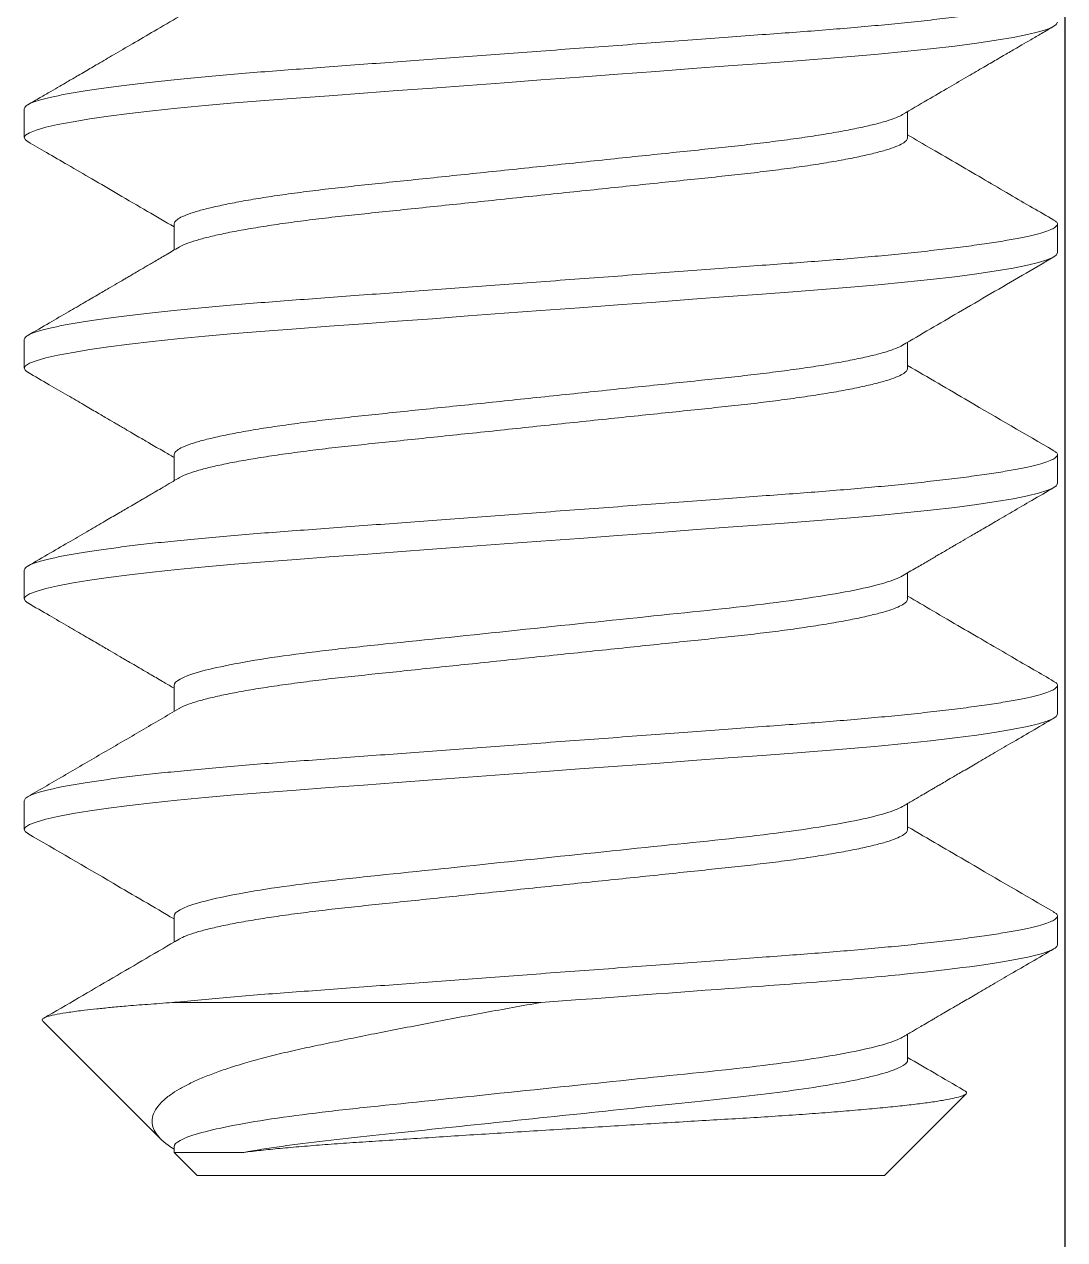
# Model space of a CAD drawing. Header units: inches. Extents: x 1.3 to 19.8, y 1.7 to 13.
# Drawn here: x 12.8688 to 12.9815, y 10.2522 to 10.3839 of the extents above; entities that cross this region are included whole.
import ezdxf

# ---------------------------------------------------------------- set-up
doc = ezdxf.new("R2010")
doc.units = ezdxf.units.IN
doc.header["$MEASUREMENT"] = 0
doc.linetypes.add('SLD-Solid', pattern=[0])
doc.layers.add('45-1523-1', color=80, linetype='Continuous')
doc.layers.add('Fastener', color=134, linetype='Continuous')

msp = doc.modelspace()

# ---------------------------------------------------------------- linework, layer by layer
at = {"layer": '45-1523-1'}
msp.add_line((12.98154, 11.00217), (12.98154, 3.25217), dxfattribs=at)
at = {"layer": 'Fastener', "linetype": 'SLD-Solid', "lineweight": 15}
for p, q in [((12.86875, 10.37479), (12.86875, 10.37167)), ((12.96451, 10.37167), (12.96451, 10.37448)), ((12.88499, 10.36229), (12.88499, 10.35947)), ((12.98075, 10.35917), (12.98075, 10.36229)), ((12.86875, 10.34979), (12.86875, 10.34667)), ((12.96451, 10.34667), (12.96451, 10.34948)), ((12.88499, 10.33729), (12.88499, 10.33447)), ((12.98075, 10.33417), (12.98075, 10.33729)), ((12.86875, 10.32479), (12.86875, 10.32167)), ((12.96451, 10.32167), (12.96451, 10.32449)), ((12.88499, 10.31229), (12.88499, 10.30947)), ((12.98075, 10.30917), (12.98075, 10.31229)), ((12.86875, 10.29979), (12.86875, 10.29667)), ((12.96451, 10.29667), (12.96451, 10.29949)), ((12.88499, 10.28729), (12.88499, 10.28447)), ((12.98075, 10.28417), (12.98075, 10.28729)), ((12.88479, 10.27792), (12.92475, 10.27792)), ((12.87075, 10.27591), (12.88355, 10.26312)), ((12.96451, 10.27167), (12.96451, 10.27449)), ((12.962, 10.25917), (12.97082, 10.26799)), ((12.88499, 10.26229), (12.88499, 10.26168)), ((12.88499, 10.26168), (12.8875, 10.25917)), ((12.88499, 10.26168), (12.89254, 10.26168)), ((12.962, 10.25917), (12.8875, 10.25917))]:
    msp.add_line(p, q, dxfattribs=at)
at = {"layer": 'Fastener', "linetype": 'SLD-Solid', "lineweight": 15, "flags": 128}
for points in [[(12.86916, 10.37122), (12.86887, 10.37142), (12.86875, 10.37167), (12.86889, 10.37192), (12.86932, 10.3722), (12.87004, 10.37248), (12.87107, 10.37278), (12.8724, 10.37308), (12.87403, 10.37339), (12.87584, 10.37369), (12.87789, 10.37398), (12.88017, 10.37427), (12.88266, 10.37456), (12.88533, 10.37485), (12.88835, 10.37514), (12.89153, 10.37542), (12.89482, 10.37569), (12.89822, 10.37594), (12.9018, 10.37621), (12.90554, 10.37649), (12.90922, 10.37676), (12.913, 10.37704), (12.91687, 10.37733), (12.92079, 10.37762), (12.92475, 10.37792), (12.92895, 10.37823), (12.93311, 10.37854), (12.9372, 10.37884), (12.94119, 10.37914), (12.94504, 10.37943), (12.94874, 10.3797), (12.95207, 10.37995), (12.95525, 10.38019), (12.95834, 10.38044), (12.96132, 10.38071), (12.96417, 10.38099), (12.967, 10.38129), (12.96962, 10.38159), (12.972, 10.3819), (12.97412, 10.38222), (12.97596, 10.38253), (12.97751, 10.38283), (12.97869, 10.38312), (12.9796, 10.3834), (12.98025, 10.38366), (12.98063, 10.38392), (12.98075, 10.38417), (12.98075, 10.38417)], [(12.86916, 10.34622), (12.86887, 10.34642), (12.86875, 10.34667), (12.86889, 10.34692), (12.86932, 10.3472), (12.87004, 10.34748), (12.87107, 10.34778), (12.8724, 10.34808), (12.87403, 10.34839), (12.87584, 10.34869), (12.87789, 10.34898), (12.88017, 10.34927), (12.88266, 10.34956), (12.88533, 10.34985), (12.88835, 10.35014), (12.89153, 10.35042), (12.89482, 10.35069), (12.89822, 10.35094), (12.9018, 10.35121), (12.90554, 10.35149), (12.90922, 10.35176), (12.913, 10.35204), (12.91687, 10.35233), (12.92079, 10.35262), (12.92475, 10.35292), (12.92895, 10.35323), (12.93311, 10.35354), (12.9372, 10.35384), (12.94119, 10.35414), (12.94504, 10.35443), (12.94874, 10.3547), (12.95207, 10.35495), (12.95525, 10.35519), (12.95834, 10.35544), (12.96132, 10.35571), (12.96417, 10.35599), (12.967, 10.35629), (12.96962, 10.35659), (12.972, 10.3569), (12.97412, 10.35722), (12.97596, 10.35753), (12.97751, 10.35783), (12.97869, 10.35812), (12.9796, 10.3584), (12.98025, 10.35866), (12.98063, 10.35892), (12.98075, 10.35917), (12.98075, 10.35917)], [(12.86916, 10.32122), (12.86887, 10.32142), (12.86875, 10.32167), (12.86889, 10.32192), (12.86932, 10.3222), (12.87004, 10.32248), (12.87107, 10.32278), (12.8724, 10.32308), (12.87403, 10.32339), (12.87584, 10.32369), (12.87789, 10.32398), (12.88017, 10.32427), (12.88266, 10.32456), (12.88533, 10.32485), (12.88835, 10.32514), (12.89153, 10.32542), (12.89482, 10.32569), (12.89822, 10.32594), (12.9018, 10.32621), (12.90554, 10.32649), (12.90922, 10.32676), (12.913, 10.32704), (12.91687, 10.32733), (12.92079, 10.32762), (12.92475, 10.32792), (12.92895, 10.32823), (12.93311, 10.32854), (12.9372, 10.32884), (12.94119, 10.32914), (12.94504, 10.32943), (12.94874, 10.3297), (12.95207, 10.32995), (12.95525, 10.33019), (12.95834, 10.33044), (12.96132, 10.33071), (12.96417, 10.33099), (12.967, 10.33129), (12.96962, 10.33159), (12.972, 10.3319), (12.97412, 10.33222), (12.97596, 10.33253), (12.97751, 10.33283), (12.97869, 10.33312), (12.9796, 10.3334), (12.98025, 10.33366), (12.98063, 10.33392), (12.98075, 10.33417), (12.98075, 10.33417)], [(12.86916, 10.29623), (12.86887, 10.29642), (12.86875, 10.29667), (12.86889, 10.29692), (12.86932, 10.2972), (12.87004, 10.29748), (12.87107, 10.29778), (12.8724, 10.29808), (12.87403, 10.29839), (12.87584, 10.29869), (12.87789, 10.29898), (12.88017, 10.29927), (12.88266, 10.29956), (12.88533, 10.29985), (12.88835, 10.30014), (12.89153, 10.30042), (12.89482, 10.30069), (12.89822, 10.30094), (12.9018, 10.30121), (12.90554, 10.30149), (12.90922, 10.30176), (12.913, 10.30204), (12.91687, 10.30233), (12.92079, 10.30262), (12.92475, 10.30292), (12.92895, 10.30323), (12.93311, 10.30354), (12.9372, 10.30384), (12.94119, 10.30414), (12.94504, 10.30443), (12.94874, 10.3047), (12.95207, 10.30495), (12.95525, 10.30519), (12.95834, 10.30544), (12.96132, 10.30571), (12.96417, 10.30599), (12.967, 10.30629), (12.96962, 10.30659), (12.972, 10.3069), (12.97412, 10.30722), (12.97596, 10.30753), (12.97751, 10.30783), (12.97869, 10.30812), (12.9796, 10.3084), (12.98025, 10.30866), (12.98063, 10.30892), (12.98075, 10.30917), (12.98075, 10.30917)]]:
    msp.add_lwpolyline(points, dxfattribs=at)
at = {"layer": 'Fastener', "linetype": 'SLD-Solid', "lineweight": 15}
for points, knots in [([(12.86875, 10.37479), (12.86878, 10.37488), (12.86883, 10.37505), (12.86927, 10.37532), (12.87, 10.37561), (12.87103, 10.3759), (12.87236, 10.37621), (12.87396, 10.37651), (12.8758, 10.37681), (12.87785, 10.37711), (12.88013, 10.3774), (12.88261, 10.37769), (12.88535, 10.37798), (12.88831, 10.37826), (12.89148, 10.37854), (12.89478, 10.37881), (12.89821, 10.37907), (12.9018, 10.37933), (12.90547, 10.37961), (12.90922, 10.37988), (12.913, 10.38017), (12.91687, 10.38045), (12.92079, 10.38075), (12.92483, 10.38105), (12.92895, 10.38135), (12.93311, 10.38166), (12.9372, 10.38197), (12.94119, 10.38226), (12.94504, 10.38255), (12.94868, 10.38282), (12.95208, 10.38307), (12.95529, 10.38331), (12.95838, 10.38357), (12.96136, 10.38383), (12.96427, 10.38412), (12.96705, 10.38441), (12.96967, 10.38472), (12.97205, 10.38503), (12.97417, 10.38534), (12.97601, 10.38565), (12.97753, 10.38595), (12.97873, 10.38624), (12.97964, 10.38652), (12.98029, 10.38679), (12.98067, 10.38705), (12.98079, 10.3873), (12.98069, 10.38752), (12.98043, 10.38767), (12.98033, 10.38773)], [0, 0, 0, 0, 0.0216622, 0.0436858, 0.0660217, 0.0886155, 0.1114092, 0.1343411, 0.1560326, 0.1777356, 0.1993956, 0.2209583, 0.2423712, 0.2648613, 0.2870698, 0.3089442, 0.3305122, 0.3523351, 0.3744988, 0.3956628, 0.4170373, 0.4385726, 0.4602164, 0.4819148, 0.5049266, 0.5278731, 0.5506904, 0.5733164, 0.5956925, 0.6177639, 0.6382504, 0.6586077, 0.6792808, 0.7002456, 0.7214582, 0.7441736, 0.767054, 0.7900364, 0.8130562, 0.8360479, 0.8589468, 0.8803957, 0.9016549, 0.9226761, 0.9434146, 0.9638292, 0.9854913, 1, 1, 1, 1]), ([(12.88555, 10.3848), (12.88465, 10.38427), (12.88295, 10.38328), (12.88058, 10.38189), (12.87854, 10.3807), (12.87683, 10.37971), (12.87555, 10.37896), (12.87465, 10.37843), (12.87399, 10.37805), (12.87333, 10.37766), (12.87254, 10.37721), (12.87157, 10.37664), (12.87041, 10.37597), (12.86958, 10.37549), (12.86914, 10.37523)], [0, 0, 0, 0, 0.165311, 0.310153, 0.434475, 0.53823, 0.621376, 0.66813, 0.704352, 0.741372, 0.789441, 0.848564, 0.918748, 1, 1, 1, 1]), ([(12.96395, 10.37416), (12.96485, 10.37469), (12.96655, 10.37568), (12.96893, 10.37707), (12.97096, 10.37826), (12.97267, 10.37925), (12.97395, 10.37999), (12.97485, 10.38052), (12.97551, 10.3809), (12.97617, 10.38129), (12.97696, 10.38175), (12.97793, 10.38231), (12.97909, 10.38299), (12.97992, 10.38347), (12.98036, 10.38373)], [0, 0, 0, 0, 0.16532, 0.310169, 0.434496, 0.538252, 0.621396, 0.668147, 0.704366, 0.741381, 0.789447, 0.848567, 0.918749, 1, 1, 1, 1]), ([(12.88499, 10.36229), (12.88502, 10.36239), (12.88507, 10.3626), (12.88553, 10.36294), (12.88627, 10.36329), (12.88733, 10.36365), (12.88869, 10.36401), (12.89032, 10.36438), (12.89222, 10.36475), (12.89436, 10.36512), (12.89673, 10.36547), (12.8993, 10.36582), (12.90204, 10.36615), (12.90492, 10.36646), (12.90793, 10.36678), (12.91109, 10.36711), (12.91438, 10.36745), (12.91777, 10.36781), (12.92124, 10.36817), (12.92477, 10.36854), (12.92832, 10.36891), (12.93185, 10.36928), (12.9353, 10.36965), (12.93862, 10.36999), (12.94177, 10.37032), (12.94474, 10.37063), (12.94756, 10.37094), (12.95024, 10.37127), (12.9528, 10.37161), (12.95518, 10.37197), (12.95735, 10.37234), (12.95927, 10.37272), (12.96091, 10.37309), (12.96226, 10.37346), (12.96325, 10.37381), (12.96381, 10.37405), (12.96395, 10.37416), (12.96395, 10.37416)], [0, 0, 0, 0, 0.028534, 0.057627, 0.087185, 0.117098, 0.147252, 0.176984, 0.206712, 0.236319, 0.265689, 0.295236, 0.324318, 0.352837, 0.381385, 0.410491, 0.439527, 0.468906, 0.498518, 0.528248, 0.558518, 0.588663, 0.618562, 0.6481, 0.677169, 0.705171, 0.733208, 0.761784, 0.790808, 0.820714, 0.850864, 0.881135, 0.911403, 0.941543, 0.970905, 0.999916, 1, 1, 1, 1]), ([(12.88555, 10.3598), (12.88556, 10.3598), (12.88571, 10.35992), (12.88629, 10.36016), (12.88732, 10.36052), (12.88869, 10.36089), (12.89032, 10.36126), (12.89222, 10.36163), (12.89436, 10.36199), (12.89673, 10.36235), (12.8993, 10.36269), (12.90204, 10.36303), (12.90492, 10.36334), (12.90793, 10.36365), (12.91109, 10.36398), (12.91438, 10.36433), (12.91777, 10.36468), (12.92124, 10.36505), (12.92477, 10.36542), (12.92832, 10.36579), (12.93185, 10.36616), (12.9353, 10.36652), (12.93862, 10.36687), (12.94177, 10.3672), (12.94474, 10.36751), (12.94756, 10.36782), (12.95024, 10.36814), (12.9528, 10.36849), (12.95518, 10.36885), (12.95735, 10.36922), (12.95927, 10.36959), (12.96091, 10.36997), (12.96225, 10.37033), (12.96328, 10.37069), (12.96399, 10.37103), (12.96443, 10.37136), (12.96449, 10.37156), (12.96451, 10.37167)], [0, 0, 0, 0, 0.0010764, 0.0306353, 0.0605503, 0.0907057, 0.1204392, 0.1501691, 0.1797775, 0.2091491, 0.2386982, 0.2677813, 0.2963024, 0.3248519, 0.3539596, 0.3829971, 0.4123776, 0.4419913, 0.471723, 0.5019943, 0.532141, 0.5620416, 0.5915808, 0.6206516, 0.6486552, 0.6766935, 0.7052713, 0.7342969, 0.7642047, 0.7943558, 0.8246285, 0.8548982, 0.8850404, 0.9144031, 0.9434165, 0.9719793, 1, 1, 1, 1]), ([(12.98036, 10.36273), (12.97959, 10.36318), (12.978, 10.3641), (12.97552, 10.36555), (12.97287, 10.36709), (12.97005, 10.36874), (12.96724, 10.37037), (12.96538, 10.37146), (12.96451, 10.37197)], [0, 0, 0, 0, 0.145435, 0.301784, 0.469011, 0.647072, 0.835922, 1, 1, 1, 1]), ([(12.86914, 10.37123), (12.86981, 10.37083), (12.87126, 10.36999), (12.87356, 10.36865), (12.87616, 10.36714), (12.87904, 10.36546), (12.88201, 10.36373), (12.88403, 10.36255), (12.88499, 10.36198)], [0, 0, 0, 0, 0.127438, 0.273001, 0.436645, 0.618309, 0.817931, 1, 1, 1, 1]), ([(12.86875, 10.34979), (12.86878, 10.34988), (12.86883, 10.35005), (12.86927, 10.35032), (12.87, 10.35061), (12.87103, 10.3509), (12.87236, 10.35121), (12.87396, 10.35151), (12.8758, 10.35181), (12.87785, 10.35211), (12.88013, 10.3524), (12.88261, 10.35269), (12.88535, 10.35298), (12.88831, 10.35326), (12.89148, 10.35354), (12.89478, 10.35381), (12.89821, 10.35407), (12.9018, 10.35433), (12.90547, 10.35461), (12.90922, 10.35488), (12.913, 10.35517), (12.91687, 10.35545), (12.92079, 10.35575), (12.92483, 10.35605), (12.92895, 10.35635), (12.93311, 10.35666), (12.9372, 10.35697), (12.94119, 10.35726), (12.94504, 10.35755), (12.94868, 10.35782), (12.95208, 10.35807), (12.95529, 10.35831), (12.95838, 10.35857), (12.96136, 10.35883), (12.96427, 10.35912), (12.96705, 10.35941), (12.96967, 10.35972), (12.97205, 10.36003), (12.97417, 10.36034), (12.97601, 10.36065), (12.97753, 10.36095), (12.97873, 10.36124), (12.97964, 10.36152), (12.98029, 10.36179), (12.98067, 10.36205), (12.98079, 10.3623), (12.98069, 10.36252), (12.98043, 10.36267), (12.98033, 10.36273)], [0, 0, 0, 0, 0.021663, 0.043687, 0.066023, 0.088618, 0.111412, 0.134344, 0.156036, 0.17774, 0.1994, 0.220963, 0.242377, 0.264867, 0.287076, 0.308951, 0.33052, 0.352343, 0.374507, 0.395672, 0.417047, 0.438583, 0.460227, 0.481926, 0.504938, 0.527885, 0.550703, 0.57333, 0.595706, 0.617778, 0.638265, 0.658623, 0.679296, 0.700262, 0.721475, 0.744191, 0.767072, 0.790055, 0.813075, 0.836067, 0.858967, 0.880416, 0.901676, 0.922697, 0.943436, 0.963851, 0.985514, 1, 1, 1, 1]), ([(12.88555, 10.3598), (12.88507, 10.35952), (12.88419, 10.359), (12.88296, 10.35828), (12.88193, 10.35768), (12.8811, 10.3572), (12.88047, 10.35683), (12.87998, 10.35654), (12.87953, 10.35628), (12.8789, 10.35591), (12.87798, 10.35538), (12.87674, 10.35466), (12.87523, 10.35377), (12.87345, 10.35273), (12.87138, 10.35154), (12.86992, 10.35068), (12.86914, 10.35023)], [0, 0, 0, 0, 0.0870931, 0.1620602, 0.2248811, 0.2755402, 0.314024, 0.3403221, 0.3640765, 0.3971712, 0.4558833, 0.5312761, 0.6233642, 0.7321653, 0.8577018, 1, 1, 1, 1]), ([(12.96395, 10.34916), (12.96597, 10.35034), (12.96917, 10.35221), (12.97464, 10.3554), (12.97809, 10.3574), (12.98036, 10.35873)], [0, 0, 0, 0, 0.3697537, 0.5844772, 1, 1, 1, 1]), ([(12.88499, 10.33729), (12.88502, 10.33739), (12.88507, 10.3376), (12.88553, 10.33794), (12.88627, 10.33829), (12.88733, 10.33865), (12.88869, 10.33901), (12.89032, 10.33938), (12.89222, 10.33975), (12.89436, 10.34012), (12.89673, 10.34047), (12.8993, 10.34082), (12.90204, 10.34115), (12.90492, 10.34146), (12.90793, 10.34178), (12.91109, 10.34211), (12.91438, 10.34245), (12.91777, 10.34281), (12.92124, 10.34317), (12.92477, 10.34354), (12.92832, 10.34391), (12.93185, 10.34428), (12.9353, 10.34465), (12.93862, 10.34499), (12.94177, 10.34532), (12.94474, 10.34563), (12.94756, 10.34594), (12.95024, 10.34627), (12.9528, 10.34661), (12.95518, 10.34697), (12.95735, 10.34734), (12.95927, 10.34772), (12.96091, 10.34809), (12.96226, 10.34846), (12.96325, 10.34881), (12.96381, 10.34905), (12.96395, 10.34916), (12.96395, 10.34916)], [0, 0, 0, 0, 0.028533, 0.057627, 0.087184, 0.117097, 0.14725, 0.176982, 0.20671, 0.236316, 0.265686, 0.295233, 0.324315, 0.352834, 0.381381, 0.410487, 0.439523, 0.468901, 0.498513, 0.528243, 0.558512, 0.588657, 0.618556, 0.648093, 0.677162, 0.705164, 0.7332, 0.761776, 0.7908, 0.820706, 0.850855, 0.881126, 0.911394, 0.941534, 0.970895, 0.999906, 1, 1, 1, 1]), ([(12.88556, 10.3348), (12.88556, 10.3348), (12.88571, 10.33492), (12.88629, 10.33516), (12.88732, 10.33552), (12.88869, 10.33589), (12.89032, 10.33626), (12.89222, 10.33663), (12.89436, 10.33699), (12.89673, 10.33735), (12.8993, 10.33769), (12.90204, 10.33803), (12.90492, 10.33834), (12.90793, 10.33865), (12.91109, 10.33898), (12.91438, 10.33933), (12.91777, 10.33968), (12.92124, 10.34005), (12.92477, 10.34042), (12.92832, 10.34079), (12.93185, 10.34116), (12.9353, 10.34152), (12.93862, 10.34187), (12.94177, 10.3422), (12.94474, 10.34251), (12.94756, 10.34282), (12.95024, 10.34314), (12.9528, 10.34349), (12.95518, 10.34385), (12.95735, 10.34422), (12.95927, 10.34459), (12.96091, 10.34497), (12.96225, 10.34533), (12.96328, 10.34569), (12.96399, 10.34603), (12.96443, 10.34636), (12.96449, 10.34656), (12.96451, 10.34667)], [0, 0, 0, 0, 0.0010345, 0.0305946, 0.0605109, 0.0906676, 0.1204024, 0.1501335, 0.1797431, 0.2091159, 0.2386663, 0.2677506, 0.2962729, 0.3248236, 0.3539325, 0.3829712, 0.4123529, 0.4419679, 0.4717009, 0.5019734, 0.5321213, 0.5620232, 0.5915637, 0.6206357, 0.6486404, 0.67668, 0.705259, 0.7342857, 0.7641948, 0.7943472, 0.8246211, 0.8548921, 0.8850356, 0.9143996, 0.9434142, 0.9719781, 1, 1, 1, 1]), ([(12.98036, 10.33773), (12.97728, 10.33952), (12.972, 10.34259), (12.96672, 10.34568), (12.96451, 10.34697)], [0, 0, 0, 0, 0.582332, 1, 1, 1, 1]), ([(12.86914, 10.34623), (12.86991, 10.34578), (12.87135, 10.34494), (12.87336, 10.34377), (12.8751, 10.34276), (12.87655, 10.34191), (12.87772, 10.34123), (12.87855, 10.34075), (12.8791, 10.34042), (12.8795, 10.3402), (12.87993, 10.33994), (12.8805, 10.33961), (12.88133, 10.33912), (12.88246, 10.33847), (12.88373, 10.33772), (12.8846, 10.33721), (12.88499, 10.33699)], [0, 0, 0, 0, 0.1450857, 0.2723151, 0.3817143, 0.4733051, 0.547106, 0.6031313, 0.6308002, 0.6513159, 0.6774757, 0.7135303, 0.7594729, 0.8345728, 0.9265867, 1, 1, 1, 1]), ([(12.86875, 10.32479), (12.86878, 10.32488), (12.86883, 10.32505), (12.86927, 10.32532), (12.87, 10.32561), (12.87103, 10.3259), (12.87236, 10.32621), (12.87396, 10.32651), (12.8758, 10.32681), (12.87785, 10.32711), (12.88013, 10.3274), (12.88261, 10.32769), (12.88535, 10.32798), (12.88831, 10.32826), (12.89148, 10.32854), (12.89478, 10.32881), (12.89821, 10.32907), (12.9018, 10.32933), (12.90547, 10.32961), (12.90922, 10.32988), (12.913, 10.33017), (12.91687, 10.33045), (12.92079, 10.33075), (12.92483, 10.33105), (12.92895, 10.33135), (12.93311, 10.33166), (12.9372, 10.33197), (12.94119, 10.33226), (12.94504, 10.33255), (12.94868, 10.33282), (12.95208, 10.33307), (12.95529, 10.33331), (12.95838, 10.33357), (12.96136, 10.33383), (12.96427, 10.33412), (12.96705, 10.33441), (12.96967, 10.33472), (12.97205, 10.33503), (12.97417, 10.33534), (12.97601, 10.33565), (12.97753, 10.33595), (12.97873, 10.33624), (12.97964, 10.33652), (12.98029, 10.33679), (12.98067, 10.33705), (12.98079, 10.3373), (12.98069, 10.33752), (12.98043, 10.33767), (12.98033, 10.33773)], [0, 0, 0, 0, 0.021664, 0.04369, 0.066027, 0.088623, 0.111419, 0.134353, 0.156046, 0.177751, 0.199413, 0.220977, 0.242392, 0.264884, 0.287094, 0.308971, 0.330541, 0.352365, 0.374531, 0.395697, 0.417073, 0.43861, 0.460256, 0.481956, 0.50497, 0.527919, 0.550738, 0.573366, 0.595744, 0.617817, 0.638305, 0.658664, 0.679339, 0.700306, 0.72152, 0.744238, 0.76712, 0.790104, 0.813126, 0.83612, 0.859021, 0.880472, 0.901733, 0.922756, 0.943496, 0.963912, 0.985576, 1, 1, 1, 1]), ([(12.88555, 10.3348), (12.88519, 10.33459), (12.88453, 10.3342), (12.88364, 10.33368), (12.88295, 10.33328), (12.88244, 10.33298), (12.88199, 10.33272), (12.8815, 10.33243), (12.88088, 10.33207), (12.88001, 10.33156), (12.87886, 10.33089), (12.87739, 10.33003), (12.87568, 10.32903), (12.87371, 10.32789), (12.87151, 10.32661), (12.86995, 10.3257), (12.86913, 10.32523)], [0, 0, 0, 0, 0.066504, 0.120758, 0.162745, 0.192451, 0.214586, 0.244006, 0.281806, 0.327987, 0.402611, 0.492161, 0.596653, 0.716107, 0.850547, 1, 1, 1, 1]), ([(12.96395, 10.32416), (12.96444, 10.32445), (12.96536, 10.32498), (12.96661, 10.32571), (12.96763, 10.32631), (12.96842, 10.32677), (12.96897, 10.32709), (12.96939, 10.32734), (12.96981, 10.32758), (12.97043, 10.32794), (12.97134, 10.32848), (12.97259, 10.3292), (12.97413, 10.3301), (12.97595, 10.33116), (12.97806, 10.33239), (12.97956, 10.33326), (12.98036, 10.33373)], [0, 0, 0, 0, 0.090507, 0.166868, 0.229061, 0.277066, 0.31087, 0.331055, 0.353774, 0.386293, 0.444906, 0.520961, 0.614476, 0.72547, 0.853968, 1, 1, 1, 1]), ([(12.88499, 10.31229), (12.88499, 10.31272), (12.88585, 10.31321), (12.88945, 10.31425), (12.89218, 10.31479), (12.89725, 10.31555), (12.89909, 10.31579), (12.90296, 10.31626), (12.90496, 10.31647), (12.91138, 10.31714), (12.91624, 10.31765), (12.92625, 10.3187), (12.93137, 10.31923), (12.94082, 10.32022), (12.94502, 10.32063), (12.95272, 10.32157), (12.95616, 10.32209), (12.96137, 10.32315), (12.96313, 10.32368), (12.96395, 10.32416)], [0, 0, 0, 0, 0.125, 0.125, 0.25, 0.25, 0.3125, 0.3125, 0.375, 0.375, 0.5, 0.5, 0.625, 0.625, 0.75, 0.75, 0.875, 0.875, 1, 1, 1, 1]), ([(12.88555, 10.3098), (12.88556, 10.3098), (12.88571, 10.30992), (12.88629, 10.31016), (12.88732, 10.31052), (12.88869, 10.31089), (12.89032, 10.31126), (12.89222, 10.31163), (12.89436, 10.31199), (12.89673, 10.31235), (12.8993, 10.31269), (12.90204, 10.31303), (12.90492, 10.31334), (12.90793, 10.31365), (12.91109, 10.31398), (12.91438, 10.31433), (12.91777, 10.31468), (12.92124, 10.31505), (12.92477, 10.31542), (12.92832, 10.31579), (12.93185, 10.31616), (12.9353, 10.31652), (12.93862, 10.31687), (12.94177, 10.3172), (12.94474, 10.31751), (12.94756, 10.31782), (12.95024, 10.31814), (12.9528, 10.31849), (12.95518, 10.31885), (12.95735, 10.31922), (12.95927, 10.31959), (12.96091, 10.31997), (12.96225, 10.32033), (12.96328, 10.32069), (12.96399, 10.32103), (12.96443, 10.32136), (12.96449, 10.32156), (12.96451, 10.32167)], [0, 0, 0, 0, 0.0010932, 0.0306516, 0.0605661, 0.090721, 0.120454, 0.1501834, 0.1797912, 0.2091624, 0.238711, 0.2677936, 0.2963142, 0.3248633, 0.3539704, 0.3830075, 0.4123874, 0.4420007, 0.4717319, 0.5020026, 0.5321488, 0.562049, 0.5915876, 0.620658, 0.6486611, 0.676699, 0.7052763, 0.7343013, 0.7642087, 0.7943593, 0.8246314, 0.8549006, 0.8850423, 0.9144046, 0.9434175, 0.9719798, 1, 1, 1, 1]), ([(12.98036, 10.31273), (12.97964, 10.31315), (12.97812, 10.31403), (12.97573, 10.31542), (12.97311, 10.31695), (12.97025, 10.31861), (12.96736, 10.3203), (12.96543, 10.32144), (12.96451, 10.32197)], [0, 0, 0, 0, 0.1364762, 0.287464, 0.4529202, 0.6327932, 0.8270283, 1, 1, 1, 1]), ([(12.86914, 10.32123), (12.86992, 10.32077), (12.87138, 10.31992), (12.87345, 10.31872), (12.87523, 10.31768), (12.87674, 10.3168), (12.87798, 10.31608), (12.87891, 10.31553), (12.87957, 10.31515), (12.8801, 10.31484), (12.88069, 10.3145), (12.88151, 10.31402), (12.8826, 10.31338), (12.8838, 10.31268), (12.88462, 10.3122), (12.88499, 10.31199)], [0, 0, 0, 0, 0.147357, 0.277355, 0.390024, 0.485384, 0.563456, 0.624255, 0.661985, 0.688508, 0.723249, 0.773814, 0.843741, 0.930991, 1, 1, 1, 1]), ([(12.86875, 10.29979), (12.86878, 10.29988), (12.86883, 10.30005), (12.86927, 10.30032), (12.87, 10.30061), (12.87103, 10.3009), (12.87236, 10.30121), (12.87396, 10.30151), (12.8758, 10.30181), (12.87785, 10.30211), (12.88013, 10.3024), (12.88261, 10.30269), (12.88535, 10.30298), (12.88831, 10.30326), (12.89148, 10.30354), (12.89478, 10.30381), (12.89821, 10.30407), (12.9018, 10.30433), (12.90547, 10.30461), (12.90922, 10.30488), (12.913, 10.30517), (12.91687, 10.30545), (12.92079, 10.30575), (12.92483, 10.30605), (12.92895, 10.30635), (12.93311, 10.30666), (12.9372, 10.30697), (12.94119, 10.30726), (12.94504, 10.30755), (12.94868, 10.30782), (12.95208, 10.30807), (12.95529, 10.30831), (12.95838, 10.30857), (12.96136, 10.30883), (12.96427, 10.30912), (12.96705, 10.30941), (12.96967, 10.30972), (12.97205, 10.31003), (12.97417, 10.31034), (12.97601, 10.31065), (12.97753, 10.31095), (12.97873, 10.31124), (12.97964, 10.31152), (12.98029, 10.31179), (12.98067, 10.31205), (12.98079, 10.3123), (12.98069, 10.31252), (12.98043, 10.31267), (12.98033, 10.31273)], [0, 0, 0, 0, 0.021665, 0.043691, 0.06603, 0.088627, 0.111423, 0.134358, 0.156052, 0.177758, 0.199421, 0.220986, 0.242402, 0.264895, 0.287106, 0.308983, 0.330554, 0.352379, 0.374546, 0.395712, 0.41709, 0.438628, 0.460274, 0.481975, 0.50499, 0.527939, 0.550759, 0.573388, 0.595767, 0.617841, 0.63833, 0.65869, 0.679366, 0.700333, 0.721549, 0.744267, 0.76715, 0.790135, 0.813158, 0.836153, 0.859054, 0.880506, 0.901768, 0.922792, 0.943533, 0.96395, 0.985615, 1, 1, 1, 1]), ([(12.88555, 10.3098), (12.88419, 10.309), (12.88146, 10.3074), (12.87735, 10.30501), (12.87324, 10.30262), (12.8705, 10.30102), (12.86913, 10.30022)], [0, 0, 0, 0, 0.2495078, 0.4993264, 0.7494819, 1, 1, 1, 1]), ([(12.96395, 10.29916), (12.96431, 10.29937), (12.96497, 10.29975), (12.96586, 10.30027), (12.96655, 10.30068), (12.96706, 10.30098), (12.96751, 10.30124), (12.96799, 10.30152), (12.96861, 10.30188), (12.96948, 10.30239), (12.97063, 10.30306), (12.9721, 10.30392), (12.97382, 10.30492), (12.97578, 10.30606), (12.97799, 10.30735), (12.97954, 10.30825), (12.98036, 10.30873)], [0, 0, 0, 0, 0.066419, 0.120613, 0.162564, 0.192262, 0.214408, 0.243843, 0.281656, 0.327852, 0.402497, 0.492069, 0.596584, 0.716061, 0.850524, 1, 1, 1, 1]), ([(12.88499, 10.28729), (12.88499, 10.28772), (12.88585, 10.28821), (12.88945, 10.28924), (12.89218, 10.28979), (12.89725, 10.29055), (12.89909, 10.29079), (12.90296, 10.29126), (12.90496, 10.29147), (12.91137, 10.29214), (12.91623, 10.29265), (12.92624, 10.2937), (12.93137, 10.29423), (12.94082, 10.29522), (12.94502, 10.29563), (12.95272, 10.29657), (12.95616, 10.29709), (12.96137, 10.29815), (12.96313, 10.29868), (12.96395, 10.29916)], [0, 0, 0, 0, 0.125, 0.125, 0.25, 0.25, 0.3125, 0.3125, 0.375, 0.375, 0.5, 0.5, 0.625, 0.625, 0.75, 0.75, 0.875, 0.875, 1, 1, 1, 1]), ([(12.88555, 10.2848), (12.88556, 10.2848), (12.88571, 10.28492), (12.88629, 10.28516), (12.88732, 10.28552), (12.88869, 10.28589), (12.89032, 10.28626), (12.89222, 10.28663), (12.89436, 10.28699), (12.89673, 10.28735), (12.8993, 10.28769), (12.90204, 10.28803), (12.90492, 10.28834), (12.90793, 10.28865), (12.91109, 10.28898), (12.91438, 10.28933), (12.91777, 10.28968), (12.92124, 10.29005), (12.92477, 10.29042), (12.92832, 10.29079), (12.93185, 10.29116), (12.9353, 10.29152), (12.93862, 10.29187), (12.94177, 10.2922), (12.94474, 10.29251), (12.94756, 10.29282), (12.95024, 10.29314), (12.9528, 10.29349), (12.95518, 10.29385), (12.95735, 10.29422), (12.95927, 10.29459), (12.96091, 10.29497), (12.96225, 10.29533), (12.96328, 10.29569), (12.96399, 10.29603), (12.96443, 10.29636), (12.96449, 10.29656), (12.96451, 10.29667)], [0, 0, 0, 0, 0.001158, 0.030715, 0.060627, 0.09078, 0.120511, 0.150239, 0.179845, 0.209214, 0.238761, 0.267841, 0.29636, 0.324907, 0.354012, 0.383048, 0.412426, 0.442037, 0.471766, 0.502035, 0.532179, 0.562077, 0.591614, 0.620683, 0.648684, 0.67672, 0.705295, 0.734319, 0.764224, 0.794373, 0.824643, 0.85491, 0.88505, 0.91441, 0.943421, 0.971982, 1, 1, 1, 1]), ([(12.98036, 10.28773), (12.97728, 10.28952), (12.972, 10.29259), (12.96672, 10.29568), (12.96451, 10.29697)], [0, 0, 0, 0, 0.582178, 1, 1, 1, 1]), ([(12.86914, 10.29623), (12.87222, 10.29444), (12.8775, 10.29136), (12.88278, 10.28827), (12.88499, 10.28698)], [0, 0, 0, 0, 0.5823, 1, 1, 1, 1]), ([(12.88479, 10.27792), (12.88497, 10.27793), (12.88611, 10.27805), (12.88831, 10.27826), (12.89148, 10.27854), (12.89478, 10.27881), (12.89821, 10.27907), (12.9018, 10.27933), (12.90547, 10.27961), (12.90922, 10.27988), (12.913, 10.28017), (12.91687, 10.28045), (12.92079, 10.28075), (12.92483, 10.28105), (12.92895, 10.28135), (12.93311, 10.28166), (12.9372, 10.28197), (12.94119, 10.28226), (12.94504, 10.28255), (12.94868, 10.28282), (12.95208, 10.28307), (12.95529, 10.28331), (12.95838, 10.28357), (12.96136, 10.28383), (12.96427, 10.28412), (12.96705, 10.28441), (12.96967, 10.28472), (12.97205, 10.28503), (12.97417, 10.28534), (12.97601, 10.28565), (12.97753, 10.28595), (12.97873, 10.28624), (12.97964, 10.28652), (12.98029, 10.28679), (12.98067, 10.28705), (12.98079, 10.2873), (12.98069, 10.28752), (12.98043, 10.28767), (12.98033, 10.28773)], [0, 0, 0, 0, 0.005512, 0.035036, 0.06419, 0.092905, 0.121218, 0.149866, 0.178961, 0.206744, 0.234803, 0.263073, 0.291486, 0.31997, 0.350178, 0.380301, 0.410254, 0.439956, 0.46933, 0.498304, 0.525197, 0.551921, 0.579059, 0.606581, 0.634427, 0.664247, 0.694283, 0.724452, 0.754671, 0.784853, 0.814914, 0.84307, 0.870978, 0.898573, 0.925798, 0.952597, 0.981033, 1, 1, 1, 1]), ([(12.88555, 10.2848), (12.88315, 10.2834), (12.87826, 10.28053), (12.87336, 10.27768), (12.87085, 10.27623)], [0, 0, 0, 0, 0.489333, 1, 1, 1, 1]), ([(12.92475, 10.27792), (12.93225, 10.27847), (12.93973, 10.27903), (12.94971, 10.27977), (12.95279, 10.27999), (12.95871, 10.28047), (12.96155, 10.28072), (12.9694, 10.28151), (12.97371, 10.28209), (12.97939, 10.28319), (12.98075, 10.28371), (12.98075, 10.28417)], [0, 0, 0, 0, 0.25, 0.25, 0.375, 0.375, 0.5, 0.5, 0.75, 0.75, 1, 1, 1, 1]), ([(12.96395, 10.27416), (12.96431, 10.27437), (12.96497, 10.27475), (12.96586, 10.27527), (12.96655, 10.27568), (12.96706, 10.27598), (12.96751, 10.27624), (12.968, 10.27652), (12.96862, 10.27689), (12.96948, 10.27739), (12.97064, 10.27806), (12.97211, 10.27892), (12.97382, 10.27992), (12.97578, 10.28106), (12.97799, 10.28235), (12.97955, 10.28325), (12.98037, 10.28373)], [0, 0, 0, 0, 0.066473, 0.120704, 0.162677, 0.192378, 0.214515, 0.24394, 0.281743, 0.327929, 0.40256, 0.492117, 0.596618, 0.716083, 0.850534, 1, 1, 1, 1]), ([(12.87077, 10.27593), (12.87073, 10.27597), (12.87062, 10.27607), (12.87082, 10.27623), (12.87135, 10.27644), (12.87227, 10.27665), (12.87356, 10.27686), (12.87504, 10.27706), (12.87657, 10.27723), (12.87807, 10.27738), (12.87989, 10.27755), (12.88209, 10.27772), (12.88389, 10.27785), (12.88479, 10.27792)], [0, 0, 0, 0, 0.058346, 0.160845, 0.266057, 0.37127, 0.478347, 0.585425, 0.658853, 0.732341, 0.805769, 0.902611, 1, 1, 1, 1]), ([(12.92475, 10.27792), (12.92373, 10.27774), (12.9217, 10.27738), (12.9187, 10.27683), (12.91572, 10.27628), (12.91278, 10.27572), (12.90987, 10.27516), (12.90708, 10.27461), (12.9044, 10.27407), (12.90183, 10.27354), (12.89934, 10.27302), (12.89695, 10.27249), (12.89469, 10.27192), (12.89267, 10.27137), (12.89089, 10.27081), (12.88934, 10.27027), (12.88791, 10.26971), (12.88663, 10.26912), (12.88551, 10.26853), (12.88446, 10.26785), (12.88357, 10.26711), (12.88291, 10.26628), (12.88258, 10.26545), (12.88259, 10.26465), (12.88289, 10.26389), (12.88345, 10.26318), (12.88413, 10.26257), (12.88476, 10.26217), (12.88499, 10.26202)], [0, 0, 0, 0, 0.03729, 0.074609, 0.111899, 0.150273, 0.188677, 0.22705, 0.264341, 0.30166, 0.33895, 0.377504, 0.416102, 0.454655, 0.488693, 0.522762, 0.5568, 0.592048, 0.62733, 0.662578, 0.708998, 0.755419, 0.803189, 0.85096, 0.892415, 0.93387, 0.976466, 1, 1, 1, 1]), ([(12.88499, 10.26229), (12.88499, 10.26272), (12.88585, 10.26321), (12.88945, 10.26424), (12.89218, 10.26479), (12.89725, 10.26555), (12.89909, 10.26579), (12.90296, 10.26626), (12.90496, 10.26647), (12.91137, 10.26714), (12.91623, 10.26765), (12.92624, 10.2687), (12.93137, 10.26923), (12.94082, 10.27022), (12.94502, 10.27063), (12.95272, 10.27157), (12.95616, 10.27209), (12.96137, 10.27315), (12.96313, 10.27368), (12.96395, 10.27416)], [0, 0, 0, 0, 0.125, 0.125, 0.25, 0.25, 0.3125, 0.3125, 0.375, 0.375, 0.5, 0.5, 0.625, 0.625, 0.75, 0.75, 0.875, 0.875, 1, 1, 1, 1]), ([(12.89254, 10.26168), (12.89504, 10.26212), (12.89808, 10.26255), (12.90469, 10.26333), (12.90823, 10.26368), (12.91612, 10.26451), (12.92038, 10.26496), (12.92892, 10.26585), (12.93318, 10.2663), (12.94109, 10.26713), (12.94465, 10.26748), (12.95128, 10.26826), (12.95433, 10.26869), (12.95935, 10.26958), (12.96132, 10.27003), (12.9639, 10.2709), (12.96451, 10.2713), (12.96451, 10.27167)], [0, 0, 0, 0, 0.125, 0.125, 0.25, 0.25, 0.375, 0.375, 0.5, 0.5, 0.625, 0.625, 0.75, 0.75, 0.875, 0.875, 1, 1, 1, 1]), ([(12.97068, 10.26837), (12.97064, 10.26839), (12.96954, 10.26903), (12.96749, 10.27023), (12.96547, 10.27141), (12.96451, 10.27197)], [0, 0, 0, 0, 0.019031, 0.532053, 1, 1, 1, 1]), ([(12.89254, 10.26168), (12.89315, 10.26175), (12.89436, 10.26189), (12.89647, 10.26211), (12.8988, 10.26231), (12.90133, 10.26252), (12.90401, 10.26271), (12.90684, 10.26289), (12.90982, 10.26309), (12.91296, 10.26329), (12.91622, 10.26351), (12.91961, 10.26372), (12.92308, 10.26394), (12.9266, 10.26416), (12.93011, 10.26438), (12.93363, 10.2646), (12.93714, 10.26481), (12.94058, 10.26502), (12.94389, 10.26521), (12.94709, 10.2654), (12.95018, 10.26559), (12.95314, 10.2658), (12.95594, 10.266), (12.95857, 10.26622), (12.96101, 10.26643), (12.96322, 10.26665), (12.96519, 10.26687), (12.96689, 10.26709), (12.96833, 10.26731), (12.96946, 10.26752), (12.97026, 10.26772), (12.97077, 10.26792), (12.97094, 10.26811), (12.9709, 10.26825), (12.97071, 10.26834), (12.97067, 10.26836)], [0, 0, 0, 0, 0.028588, 0.057177, 0.086596, 0.116014, 0.144597, 0.173183, 0.202523, 0.231862, 0.261804, 0.291745, 0.322524, 0.353303, 0.383796, 0.414288, 0.445666, 0.477044, 0.507536, 0.538029, 0.569354, 0.60068, 0.632185, 0.66369, 0.696057, 0.728425, 0.760822, 0.793219, 0.826557, 0.859895, 0.892292, 0.924689, 0.957999, 0.991312, 1, 1, 1, 1])]:
    msp.add_open_spline(points, degree=3, knots=knots, dxfattribs=at)

doc.saveas('drawing.dxf')
